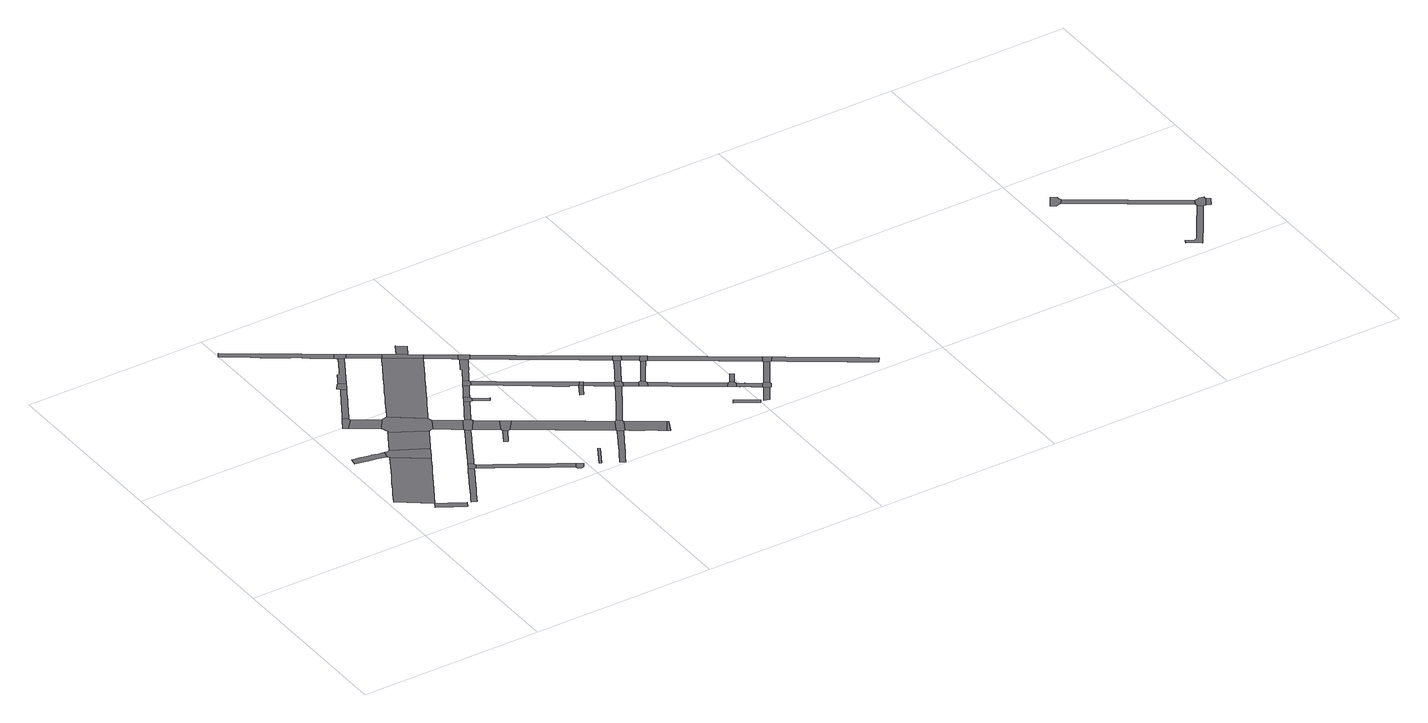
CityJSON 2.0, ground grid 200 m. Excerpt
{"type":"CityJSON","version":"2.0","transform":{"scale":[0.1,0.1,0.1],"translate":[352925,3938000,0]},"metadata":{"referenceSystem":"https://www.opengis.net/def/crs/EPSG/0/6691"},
"CityObjects":{
"road1":{"type":"Road","attributes":{"RoadStructureAttribute.sectionType":"1"},"geometry":[{"type":"MultiSurface","lod":"1","boundaries":[[[0,1,2,3,4,5,6,7,8,9]]]}]},
"road2":{"type":"Road","attributes":{"RoadStructureAttribute.sectionType":"1"},"geometry":[{"type":"MultiSurface","lod":"1","boundaries":[[[4,10,11,12,13,14,15,16,17,18,19,20,21,22,23,24,25,26,27,28,29,30]]]}]},
"road3":{"type":"Road","attributes":{"RoadStructureAttribute.sectionType":"1"},"geometry":[{"type":"MultiSurface","lod":"1","boundaries":[[[31,32,33,34,35,36,37,38,39,40,41,42,43,44,45,46]]]}]},
"road4":{"type":"Road","attributes":{"RoadStructureAttribute.sectionType":"1"},"geometry":[{"type":"MultiSurface","lod":"1","boundaries":[[[47,48,49,50,51,52,53,54,55,56,57,58,59,60,61,62,63,64,65,66,67,68]]]}]},
"road5":{"type":"Road","geometry":[{"type":"MultiSurface","lod":"1","boundaries":[[[69,70,71,72,73,74,75]]]}]},
"road6":{"type":"Road","geometry":[{"type":"MultiSurface","lod":"1","boundaries":[[[20,19,76,77,78,79,80,31,46]]]}]},
"road7":{"type":"Road","attributes":{"RoadStructureAttribute.sectionType":"1"},"geometry":[{"type":"MultiSurface","lod":"1","boundaries":[[[74,81,82,83,84,85,86,87,88,89,90,91,75]]]}]},
"road8":{"type":"Road","attributes":{"RoadStructureAttribute.sectionType":"1"},"geometry":[{"type":"MultiSurface","lod":"1","boundaries":[[[92,93,94,95,96,97,79,78,98,99,100,101,102,103,104]]]}]},
"road9":{"type":"Road","geometry":[{"type":"MultiSurface","lod":"1","boundaries":[[[105,55,54,106,107,108,109]]]}]},
"road10":{"type":"Road","attributes":{"RoadStructureAttribute.sectionType":"1"},"geometry":[{"type":"MultiSurface","lod":"1","boundaries":[[[110,111,112,113,114,115,116,117,70,69,118,119,120,121,122,123,124,125,126]]]}]},
"road11":{"type":"Road","geometry":[{"type":"MultiSurface","lod":"1","boundaries":[[[127,128,88,87,129,130,104,103,131,132]]]}]},
"road12":{"type":"Road","attributes":{"RoadStructureAttribute.sectionType":"1"},"geometry":[{"type":"MultiSurface","lod":"1","boundaries":[[[133,134,135,136,137,138,139,140,141,142,143,144,145,146,147,148,149,150,151,152,153,154,155,156,157,158,159,160,161,162,163,164,165]]]}]},
"road13":{"type":"Road","geometry":[{"type":"MultiSurface","lod":"1","boundaries":[[[166,167,168,169,170,171,172,110,126]]]}]},
"road14":{"type":"Road","attributes":{"RoadStructureAttribute.sectionType":"1"},"geometry":[{"type":"MultiSurface","lod":"1","boundaries":[[[108,173,174,175,176,177,178,179,180,181,182,183,184,109]]]}]},
"road15":{"type":"Road","attributes":{"RoadStructureAttribute.sectionType":"1"},"geometry":[{"type":"MultiSurface","lod":"1","boundaries":[[[185,186,187,188,189,190,191,192,193,194,195,196,197,198,199,200,201,202,203,204,205,206,207,208,209,210,107,106]]]}]},
"road16":{"type":"Road","attributes":{"RoadStructureAttribute.sectionType":"1"},"geometry":[{"type":"MultiSurface","lod":"1","boundaries":[[[131,211,212,213,214,215,216,217,132]]]}]},
"road17":{"type":"Road","attributes":{"RoadStructureAttribute.sectionType":"1"},"geometry":[{"type":"MultiSurface","lod":"1","boundaries":[[[168,218,219,220,221,222,223,224,225,226,227,228,229,230,231,232,233,234,169]]]}]},
"road18":{"type":"Road","geometry":[{"type":"MultiSurface","lod":"1","boundaries":[[[178,235,236,237,238,216,215,179]]]}]},
"road19":{"type":"Road","attributes":{"RoadStructureAttribute.sectionType":"1"},"geometry":[{"type":"MultiSurface","lod":"1","boundaries":[[[239,240,241,242]]]}]},
"road20":{"type":"Road","attributes":{"RoadStructureAttribute.sectionType":"1"},"geometry":[{"type":"MultiSurface","lod":"1","boundaries":[[[243,244,245,246,247,248,249,250,251,252,253,254,255,256,257,258,259,260,261,262,263,264,265,266,128,127,267,268,269,270,271,272,273,274,275,276,277,278,279,280,281,282]]]}]},
"road21":{"type":"Road","geometry":[{"type":"MultiSurface","lod":"1","boundaries":[[[283,284,285,286,155,154,287,288,225,224]]]}]},
"road22":{"type":"Road","attributes":{"RoadStructureAttribute.sectionType":"1"},"geometry":[{"type":"MultiSurface","lod":"1","boundaries":[[[235,289,290,291,292,293,294,236]]]}]},
"road23":{"type":"Road","geometry":[{"type":"MultiSurface","lod":"1","boundaries":[[[295,197,196,296,297,298,299]]]}]},
"road24":{"type":"Road","attributes":{"RoadStructureAttribute.sectionType":"1"},"geometry":[{"type":"MultiSurface","lod":"1","boundaries":[[[237,300,301,302,303,304,305,306,307,308,238]]]}]},
"road25":{"type":"Road","geometry":[{"type":"MultiSurface","lod":"1","boundaries":[[[241,309,310,311,312,292,291,242]]]}]},
"road26":{"type":"Road","attributes":{"RoadStructureAttribute.sectionType":"1"},"geometry":[{"type":"MultiSurface","lod":"1","boundaries":[[[313,314,315,316,284,283,317,318,319,243]]]}]},
"road27":{"type":"Road","geometry":[{"type":"MultiSurface","lod":"1","boundaries":[[[320,321,322,323,324,325,304,303,326]]]}]},
"road28":{"type":"Road","geometry":[{"type":"MultiSurface","lod":"1","boundaries":[[[327,328,320,326]]]}]},
"road29":{"type":"Road","attributes":{"RoadStructureAttribute.sectionType":"1"},"geometry":[{"type":"MultiSurface","lod":"1","boundaries":[[[329,330,331,332]]]}]},
"road30":{"type":"Road","attributes":{"RoadStructureAttribute.sectionType":"1"},"geometry":[{"type":"MultiSurface","lod":"1","boundaries":[[[333,334,335,336,322,321,337,338,339,340,341,342]]]}]},
"road31":{"type":"Road","geometry":[{"type":"MultiSurface","lod":"1","boundaries":[[[343,344,345,346,347,348,313,243,282]]]}]},
"road32":{"type":"Road","geometry":[{"type":"MultiSurface","lod":"1","boundaries":[[[349,342,341,350,351,352,353]]]}]},
"road33":{"type":"Road","attributes":{"RoadStructureAttribute.sectionType":"1"},"geometry":[{"type":"MultiSurface","lod":"1","boundaries":[[[354,355,346,345]]]}]},
"road34":{"type":"Road","attributes":{"RoadStructureAttribute.sectionType":"1"},"geometry":[{"type":"MultiSurface","lod":"1","boundaries":[[[309,356,357,358,359,360,361,362,363,364,365,366,367,368,369,370,371,372,373,374,375,376,377,378,379,380,381,382,383,384,385,386,387,310]]]}]},
"road35":{"type":"Road","attributes":{"RoadStructureAttribute.sectionType":"1"},"geometry":[{"type":"MultiSurface","lod":"1","boundaries":[[[388,389,390,391,392,393,394,395,396,397,398,399,400,401,402,403,404,405,406]]]}]},
"road36":{"type":"Road","attributes":{"RoadStructureAttribute.sectionType":"1"},"geometry":[{"type":"MultiSurface","lod":"1","boundaries":[[[407,408,409,410,411,412,413,414,415,416,353,352,417,418,419,420,421,422]]]}]},
"road37":{"type":"Road","attributes":{"RoadStructureAttribute.sectionType":"1"},"geometry":[{"type":"MultiSurface","lod":"1","boundaries":[[[423,424,425,426,427,428,429,430,431,432,343,282]]]}]},
"road38":{"type":"Road","geometry":[{"type":"MultiSurface","lod":"1","boundaries":[[[422,421,433,434,428,427]]]}]},
"road39":{"type":"Road","attributes":{"RoadStructureAttribute.sectionType":"1"},"geometry":[{"type":"MultiSurface","lod":"1","boundaries":[[[435,436,437,438,439,440,441,442,443,444,445,446,447,448,449,450,451,452,351,350,453,454,455,456,457,458,459,460,461,462,463,464,465,466,467,468,469,470]]]}]},
"road40":{"type":"Road","geometry":[{"type":"MultiSurface","lod":"1","boundaries":[[[405,471,472,473,474,368,367,406]]]}]},
"road41":{"type":"Road","attributes":{"RoadStructureAttribute.sectionType":"1"},"geometry":[{"type":"MultiSurface","lod":"1","boundaries":[[[475,476,477,478,479,472,471,480,481,482,483,484,485,486,487,488,489,490,491]]]}]},
"road42":{"type":"Road","geometry":[{"type":"MultiSurface","lod":"1","boundaries":[[[469,492,493,494,495,496]]]}]},
"road43":{"type":"Road","attributes":{"RoadStructureAttribute.sectionType":"1"},"geometry":[{"type":"MultiSurface","lod":"1","boundaries":[[[473,497,498,499,500,501,502,503,504,505,506,507,508,509,510,511,512,513,514,515,516,474]]]}]},
"road44":{"type":"Road","geometry":[{"type":"MultiSurface","lod":"1","boundaries":[[[490,517,518,491]]]}]},
"road45":{"type":"Road","geometry":[{"type":"MultiSurface","lod":"1","boundaries":[[[469,496,519,470]]]}]},
"road46":{"type":"Road","attributes":{"RoadStructureAttribute.sectionType":"1"},"geometry":[{"type":"MultiSurface","lod":"1","boundaries":[[[520,521,522,523,524,525,526,527,528,434,433,529,530,531,532,533,534,535,536,537,538,539,540,541,542,543,544,545,546,547,548,549,550,551,552,553,554,555]]]}]},
"road47":{"type":"Road","attributes":{"RoadStructureAttribute.sectionType":"1"},"geometry":[{"type":"MultiSurface","lod":"1","boundaries":[[[556,557,558,559,560,561,562,563,564,565,519,496]]]}]},
"road48":{"type":"Road","geometry":[{"type":"MultiSurface","lod":"1","boundaries":[[[566,567,568,560,559,507,506,569]]]}]},
"road49":{"type":"Road","attributes":{"RoadStructureAttribute.sectionType":"1"},"geometry":[{"type":"MultiSurface","lod":"1","boundaries":[[[570,571,572,573,574,566,569]]]}]},
"road50":{"type":"Road","geometry":[{"type":"MultiSurface","lod":"1","boundaries":[[[575,573,572,576,577,578,579,580]]]}]},
"road51":{"type":"Road","attributes":{"RoadStructureAttribute.sectionType":"1"},"geometry":[{"type":"MultiSurface","lod":"1","boundaries":[[[581,582,583,584,585,586,587,588,589,590,591,592,593,594,595,568,567]]]}]},
"road52":{"type":"Road","attributes":{"RoadStructureAttribute.sectionType":"1"},"geometry":[{"type":"MultiSurface","lod":"1","boundaries":[[[596,597,598,599,600,601,575,580]]]}]},
"road53":{"type":"Road","geometry":[{"type":"MultiSurface","lod":"1","boundaries":[[[554,589,588,602,603,555]]]}]},
"road54":{"type":"Road","attributes":{"RoadStructureAttribute.sectionType":"1"},"geometry":[{"type":"MultiSurface","lod":"1","boundaries":[[[604,605,606,607,603,602]]]}]},
"road55":{"type":"Road","attributes":{"RoadStructureAttribute.sectionType":"1"},"geometry":[{"type":"MultiSurface","lod":"1","boundaries":[[[608,609,610,611,612,613,614,615,616,617,618,619,620,579,578,621,622,623,624,625,626,627,628,629,630,631,632,633,634,635,636,637,638]]]}]},
"road56":{"type":"Road","geometry":[{"type":"MultiSurface","lod":"1","boundaries":[[[598,639,640,641,607,606,599]]]}]},
"road57":{"type":"Road","attributes":{"RoadStructureAttribute.sectionType":"1"},"geometry":[{"type":"MultiSurface","lod":"1","boundaries":[[[642,643,644,645]]]}]},
"road58":{"type":"Road","geometry":[{"type":"MultiSurface","lod":"1","boundaries":[[[646,647,608,638,648,649,650]]]}]},
"road59":{"type":"Road","attributes":{"RoadStructureAttribute.sectionType":"1"},"geometry":[{"type":"MultiSurface","lod":"1","boundaries":[[[651,652,646,650]]]}]},
"road60":{"type":"Road","attributes":{"RoadStructureAttribute.sectionType":"1"},"geometry":[{"type":"MultiSurface","lod":"1","boundaries":[[[653,654,655,656,657,658,659,660,661]]]}]},
"road61":{"type":"Road","attributes":{"RoadStructureAttribute.sectionType":"1"},"geometry":[{"type":"MultiSurface","lod":"1","boundaries":[[[662,663,664,665,649,648,666,667,668,669,670]]]}]},
"road62":{"type":"Road","attributes":{"RoadStructureAttribute.sectionType":"1"},"geometry":[{"type":"MultiSurface","lod":"1","boundaries":[[[671,672,673,674,675,676,640,639,677,678,679,680,681,682,683,684,685,686,687,688]]]}]},
"road63":{"type":"Road","geometry":[{"type":"MultiSurface","lod":"1","boundaries":[[[689,690,691,692,662,670,653,661]]]}]},
"road64":{"type":"Road","attributes":{"RoadStructureAttribute.sectionType":"1"},"geometry":[{"type":"MultiSurface","lod":"1","boundaries":[[[691,693,694,695,696,697,698,699,700,701,702,703,704,692]]]}]},
"road65":{"type":"Road","geometry":[{"type":"MultiSurface","lod":"1","boundaries":[[[687,699,698,705,706,707,708,688]]]}]},
"road66":{"type":"Road","attributes":{"RoadStructureAttribute.sectionType":"1"},"geometry":[{"type":"MultiSurface","lod":"1","boundaries":[[[709,710,711,712,713,714,715,716,717,706,705,718,719,720,721,722,723,724,725,726,727,728,729,730,731,732,733,734]]]}]},
"road67":{"type":"Road","geometry":[{"type":"MultiSurface","lod":"1","boundaries":[[[735,736,737,738,739,740,741,742,743,744,745,746,747,748,749,750,751,752,753,754,755,756]]]}]},
"road68":{"type":"Road","attributes":{"RoadStructureAttribute.sectionType":"1"},"geometry":[{"type":"MultiSurface","lod":"1","boundaries":[[[757,758,759,760,761,762,763,764,765,766,767,768,769,770,771,772,773,774,739,738]]]}]},
"road69":{"type":"Road","attributes":{"RoadStructureAttribute.sectionType":"1"},"geometry":[{"type":"MultiSurface","lod":"1","boundaries":[[[775,776,777,778,779,780,781,782,783,784,785,786]]]}]},
"road70":{"type":"Road","geometry":[{"type":"MultiSurface","lod":"1","boundaries":[[[787,788,789,790,791,792,793,794,795,796,797,798,799,800,801,802,803,804,805,806,807,808,809,810,811,764,763,775,786]]]}]},
"road71":{"type":"Road","attributes":{"RoadStructureAttribute.sectionType":"1"},"geometry":[{"type":"MultiSurface","lod":"1","boundaries":[[[787,812,813,814,815,788]]]}]}
},
"vertices":[
[530,327,0],[529,328,0],[527,329,0],[497,347,0],[383,413,0],[348,356,0],[495,269,0],[499,266,0],[621,195,0],[656,254,0],
[445,520,0],[502,616,0],[575,740,0],[609,798,0],[670,903,0],[678,917,0],[695,945,0],[747,1032,0],[761,1057,0],[779,1089,0],[451,1320,0],[333,1118,0],[284,1034,0],[269,1009,0],[234,951,0],[191,877,0],[182,860,0],[144,797,0],[129,772,0],[97,717,0],[59,653,0],
[453,1426,0],[394,1437,0],[325,1451,0],[322,1451,0],[317,1452,0],[245,1466,0],[218,1471,0],[116,1491,0],[101,1412,0],[242,1385,0],[247,1384,0],[279,1378,0],[289,1376,0],[301,1374,0],[352,1364,0],[437,1347,0],
[776,267,0],[820,344,0],[843,382,0],[851,395,0],[853,399,0],[937,543,0],[1005,660,0],[1032,706,0],[980,736,0],[967,715,0],[961,705,0],[916,626,0],[885,574,0],[881,567,0],[862,534,0],[823,466,0],[818,458,0],[791,412,0],[751,344,0],[725,300,0],[695,248,0],[747,217,0],
[478,2099,0],[428,2133,0],[419,2122,0],[339,1994,0],[377,1970,0],[387,1964,0],[483,2080,0],
[801,1124,0],[847,1204,0],[867,1239,0],[513,1426,0],[494,1418,0],
[446,1924,0],[510,1881,0],[554,1852,0],[577,1837,0],[581,1835,0],[619,1809,0],[654,1786,0],[739,1910,0],[642,1975,0],[630,1983,0],[543,2041,0],
[647,1652,0],[612,1595,0],[610,1592,0],[585,1550,0],[574,1530,0],[564,1514,0],[895,1287,0],[937,1357,0],[967,1409,0],[983,1437,0],[1011,1484,0],[1019,1498,0],[673,1698,0],
[1003,775,0],[1051,711,0],[1081,763,0],[1076,783,0],[1024,813,0],
[687,2566,0],[658,2517,0],[606,2431,0],[596,2413,0],[593,2408,0],[514,2277,0],[509,2267,0],[470,2202,0],[560,2236,0],[577,2264,0],[583,2275,0],[631,2354,0],[648,2382,0],[673,2425,0],[715,2496,0],[718,2501,0],[738,2535,0],
[1129,1687,0],[809,1932,0],[680,1708,0],[676,1702,0],[1068,1509,0],[1143,1639,0],
[101,3626,0],[137,3602,0],[193,3565,0],[264,3518,0],[331,3473,0],[342,3465,0],[337,3457,0],[378,3429,0],[430,3395,0],[466,3371,0],[501,3347,0],[545,3318,0],[570,3301,0],[580,3295,0],[585,3303,0],[677,3242,0],[680,3241,0],[674,3232,0],[741,3187,0],[762,3173,0],[775,3164,0],[929,3062,0],[968,3121,0],[874,3183,0],[862,3191,0],[703,3297,0],[631,3346,0],[537,3408,0],[503,3431,0],[379,3514,0],[205,3629,0],[32,3744,0],[1,3693,0],
[761,2571,0],[781,2606,0],[792,2626,0],[723,2666,0],[710,2663,0],[665,2597,0],[683,2585,0],
[1099,821,0],[1147,905,0],[1177,956,0],[1278,1130,0],[1296,1160,0],[1369,1289,0],[1321,1325,0],[1232,1171,0],[1226,1161,0],[1125,987,0],[1103,947,0],[1037,835,0],
[1173,636,0],[1208,614,0],[1372,513,0],[1402,495,0],[1501,434,0],[1539,411,0],[1558,399,0],[1607,367,0],[1662,334,0],[1723,297,0],[1727,295,0],[1878,202,0],[1910,253,0],[1872,276,0],[1780,332,0],[1768,340,0],[1758,346,0],[1756,347,0],[1588,451,0],[1586,452,0],[1467,525,0],[1434,546,0],[1327,612,0],[1238,666,0],[1230,672,0],[1229,673,0],
[1144,1458,0],[1186,1431,0],[1201,1421,0],[1222,1406,0],[1315,1345,0],[1394,1472,0],[1262,1560,0],
[799,2637,0],[806,2649,0],[837,2702,0],[904,2817,0],[906,2820,0],[955,2903,0],[1012,3001,0],[958,3028,0],[854,2850,0],[853,2849,0],[832,2813,0],[820,2793,0],[803,2803,0],[789,2779,0],[777,2759,0],[730,2679,0],[728,2675,0],
[1391,1296,0],[1475,1419,0],[1470,1450,0],[1414,1471,0],
[1533,953,0],[1572,931,0],[1664,1088,0],[1627,1114,0],
[1325,2815,0],[1301,2773,0],[1274,2727,0],[1238,2666,0],[1222,2638,0],[1211,2619,0],[1169,2547,0],[1152,2517,0],[1107,2440,0],[1084,2402,0],[1053,2349,0],[1053,2348,0],[1043,2331,0],[1033,2315,0],[1003,2262,0],[982,2227,0],[965,2197,0],[953,2178,0],[925,2131,0],[924,2129,0],[910,2104,0],[889,2069,0],[874,2042,0],[814,1941,0],[1161,1740,0],[1207,1817,0],[1255,1900,0],[1293,1963,0],[1294,1966,0],[1378,2110,0],[1387,2124,0],[1388,2126,0],[1404,2153,0],[1474,2273,0],[1516,2344,0],[1549,2401,0],[1564,2427,0],[1566,2429,0],[1603,2492,0],[1658,2589,0],
[1032,3006,0],[1064,3057,0],[1034,3076,0],[992,3105,0],[926,3058,0],[956,3037,0],
[1537,1198,0],[1553,1187,0],[1620,1142,0],[1689,1278,0],[1636,1313,0],[1478,1418,0],
[1929,241,0],[1883,173,0],[1920,156,0],[1945,161,0],[1977,212,0],
[1562,1598,0],[1577,1622,0],[1608,1674,0],[1628,1706,0],[1577,1737,0],[1511,1630,0],[1508,1625,0],[1458,1544,0],[1416,1475,0],
[1692,1095,0],[1788,1212,0],[1760,1231,0],[1722,1255,0],
[1359,2866,0],[1357,2867,0],[1215,2958,0],[1081,3046,0],[1176,2912,0],[1182,2908,0],[1189,2903,0],
[1678,1747,0],[1671,1777,0],[1619,1808,0],[1598,1773,0],[1595,1768,0],[1591,1760,0],[1657,1713,0],
[1808,1622,0],[1829,1656,0],
[2126,119,0],[2252,343,0],[2233,353,0],[2108,131,0],
[1694,1929,0],[1693,1928,0],[1666,1885,0],[1620,1809,0],[1672,1778,0],[1709,1839,0],[1721,1859,0],[1743,1895,0],[1774,1945,0],[1723,1978,0],
[1693,2641,0],[1690,2644,0],[1571,2724,0],[1476,2787,0],[1392,2843,0],[1381,2851,0],
[1746,2015,0],[1793,1949,0],[1825,2001,0],[1821,2021,0],[1770,2053,0],
[1644,2848,0],[1550,2915,0],
[1731,1069,0],[1894,961,0],[1972,910,0],[2068,846,0],[2090,831,0],[2280,706,0],[2308,687,0],[2414,618,0],[2448,595,0],[2482,573,0],[2495,564,0],[2554,523,0],[2627,657,0],[2579,689,0],[2534,718,0],[2516,730,0],[2434,784,0],[2389,815,0],[2350,840,0],[2333,851,0],[2266,896,0],[2250,906,0],[2245,910,0],[2173,957,0],[2105,1002,0],[2078,1019,0],[2066,1028,0],[2061,1031,0],[2051,1037,0],[1979,1085,0],[1955,1101,0],[1878,1152,0],
[2505,415,0],[2470,356,0],[2466,348,0],[2451,324,0],[2420,270,0],[2419,268,0],[2378,197,0],[2362,169,0],[2285,38,0],[2334,9,0],[2377,82,0],[2406,132,0],[2430,167,0],[2466,229,0],[2471,238,0],[2519,323,0],[2523,326,0],[2608,472,0],[2558,505,0],
[1862,2239,0],[1855,2228,0],[1873,2218,0],[1872,2217,0],[1865,2206,0],[1861,2200,0],[1826,2144,0],[1796,2094,0],[1779,2068,0],[1779,2067,0],[1885,2124,0],[1911,2167,0],[1916,2174,0],[1974,2269,0],[2013,2331,0],[1942,2369,0],
[1816,2480,0],[1821,2477,0],[1891,2430,0],[1896,2427,0],[1935,2400,0],[1974,2455,0],[1947,2474,0],[1924,2490,0],[1780,2582,0],[1713,2628,0],
[2033,2334,0],[2071,2388,0],
[2656,1450,0],[2610,1480,0],[2514,1544,0],[2497,1555,0],[2424,1604,0],[2406,1616,0],[2336,1662,0],[2319,1674,0],[2310,1679,0],[2263,1711,0],[2191,1758,0],[2167,1774,0],[2117,1807,0],[2043,1856,0],[2032,1864,0],[1989,1892,0],[1942,1923,0],[1915,1942,0],[1956,1842,0],[2064,1770,0],[2070,1766,0],[2131,1726,0],[2134,1724,0],[2220,1667,0],[2297,1616,0],[2290,1605,0],[2296,1601,0],[2368,1553,0],[2456,1494,0],[2577,1414,0],[2585,1409,0],[2592,1420,0],[2596,1418,0],[2623,1400,0],[2672,1367,0],[2707,1416,0],
[2626,475,0],[2700,607,0],[2695,629,0],[2647,660,0],
[2992,415,0],[2978,426,0],[2792,548,0],[2788,550,0],[2766,564,0],[2664,449,0],[2700,426,0],[2735,402,0],[2786,370,0],[2845,333,0],[2866,319,0],[2874,314,0],[2902,294,0],[2909,289,0],[2930,275,0],[2965,252,0],[3050,377,0],
[2632,1300,0],[2591,1230,0],[2625,1210,0],[2679,1300,0],[2706,1345,0],
[2790,774,0],[2802,794,0],[2853,874,0],[2869,898,0],[2876,910,0],[2890,932,0],[2898,945,0],[2954,1033,0],[2959,1041,0],[3012,1125,0],[2961,1159,0],[2919,1088,0],[2863,1000,0],[2847,977,0],[2817,927,0],[2804,906,0],[2792,888,0],[2758,836,0],[2752,826,0],[2711,761,0],
[2998,230,0],[3063,369,0],
[2739,1395,0],
[3129,1687,0],[2953,1803,0],[2804,1898,0],[2785,1910,0],[2782,1912,0],[2615,2019,0],[2444,2142,0],[2278,2251,0],[2114,2358,0],[2105,2285,0],[2124,2273,0],[2195,2227,0],[2209,2217,0],[2224,2207,0],[2312,2149,0],[2330,2137,0],[2340,2130,0],[2359,2117,0],[2413,2082,0],[2527,2005,0],[2577,1972,0],[2593,1961,0],[2646,1926,0],[2687,1897,0],[2714,1880,0],[2720,1876,0],[2752,1854,0],[2803,1820,0],[2830,1803,0],[2835,1798,0],[2925,1738,0],[3003,1686,0],[3020,1674,0],[3085,1633,0],[3187,1562,0],[3227,1623,0],
[2772,1301,0],[2796,1284,0],[2798,1283,0],[2957,1178,0],[2987,1231,0],[2881,1301,0],[2879,1303,0],[2805,1351,0],[2797,1356,0],[2792,1359,0],
[3061,1181,0],[3057,1201,0],[3007,1235,0],[3031,1129,0],
[3066,1107,0],[3098,1086,0],[3158,1046,0],[3186,1099,0],[3130,1136,0],
[3218,1105,0],[3161,1044,0],[3190,1023,0],[3232,997,0],[3257,1052,0],[3253,1078,0],
[3093,1261,0],[3118,1303,0],[3134,1329,0],[3149,1355,0],[3151,1357,0],[3174,1395,0],[3212,1459,0],[3241,1509,0],[3192,1543,0],[3136,1450,0],[3105,1397,0],[3101,1391,0],[3097,1386,0],[3071,1340,0],[3048,1303,0],
[3276,1113,0],[3350,1225,0],[3447,1370,0],[3406,1392,0],[3313,1249,0],[3262,1172,0],
[3261,1513,0],[3296,1577,0],
[3338,1462,0],[3390,1428,0],[3405,1418,0],[3450,1475,0],
[3908,616,0],[3902,620,0],[3867,644,0],[3839,664,0],[3716,745,0],[3684,766,0],[3562,847,0],[3532,867,0],[3512,880,0],[3420,943,0],[3386,965,0],[3331,1002,0],[3297,1025,0],[3293,955,0],[3317,938,0],[3351,915,0],[3358,910,0],[3421,869,0],[3426,865,0],[3479,830,0],[3529,797,0],[3544,788,0],[3639,724,0],[3641,723,0],[3681,696,0],[3724,668,0],[3740,657,0],[3757,646,0],[3835,593,0],[3859,579,0],[3874,568,0],
[3469,1374,0],[3510,1435,0],[3454,1473,0],
[4021,194,0],[3794,338,0],[3770,300,0],[3997,156,0],
[3938,622,0],[3922,619,0],[3945,519,0],[3979,569,0],[3973,598,0],
[4049,716,0],[4014,739,0],
[4161,359,0],[4126,304,0],[4101,267,0],[4061,206,0],[4037,171,0],[4098,154,0],[4149,232,0],[4196,304,0],[4211,325,0],
[4189,429,0],[4102,488,0],[4050,524,0],[4034,533,0],[3958,510,0],[3976,498,0],[4001,483,0],[4070,434,0],[4157,378,0],
[4295,909,0],[4124,1021,0],[3992,1111,0],[3958,1133,0],[3788,1247,0],[3622,1359,0],[3538,1328,0],[3583,1298,0],[3632,1267,0],[3748,1188,0],[3913,1079,0],[3947,1056,0],[4053,986,0],[4076,970,0],[4239,861,0],[4258,848,0],[4400,754,0],[4439,813,0],
[4230,329,0],[4262,380,0],[4258,400,0],[4208,434,0],
[4306,473,0],[4321,497,0],[4349,539,0],[4357,551,0],[4385,596,0],[4454,701,0],[4404,734,0],[4363,672,0],[4306,585,0],[4299,572,0],[4252,502,0],[4241,486,0],
[4473,705,0],[4514,764,0],[4476,790,0],[4465,796,0],
[5383,182,0],[5301,237,0],[5296,240,0],[5223,291,0],[5130,351,0],[4956,466,0],[4887,512,0],[4794,574,0],[4626,688,0],[4604,618,0],[4620,607,0],[4679,568,0],[4755,518,0],[4787,495,0],[4828,468,0],[4865,444,0],[4936,396,0],[4938,395,0],[4949,386,0],[4964,377,0],[5089,293,0],[5150,252,0],[5169,240,0],[5177,234,0],[5183,230,0],[5343,123,0],
[8235,1516,0],[8217,1490,0],[8269,1455,0],[8321,1471,0],[8365,1518,0],[8359,1525,0],[8357,1529,0],[8355,1531,0],[8355,1533,0],[8353,1538,0],[8352,1541,0],[8351,1543,0],[8351,1545,0],[8351,1548,0],[8350,1551,0],[8350,1554,0],[8351,1558,0],[8351,1563,0],[8352,1564,0],[8352,1567,0],[8353,1571,0],[8292,1609,0],
[8628,1267,0],[8867,1108,0],[9071,973,0],[9140,927,0],[9196,890,0],[9244,858,0],[9413,746,0],[9441,804,0],[9175,980,0],[9091,1036,0],[9076,1046,0],[9045,1066,0],[8902,1161,0],[8655,1326,0],[8585,1372,0],[8580,1375,0],[8557,1390,0],[8547,1397,0],
[9419,716,0],[9407,699,0],[9237,443,0],[9099,236,0],[9065,225,0],[8991,273,0],[8973,234,0],[9061,177,0],[9110,144,0],[9115,151,0],[9287,410,0],[9464,676,0],
[9493,682,0],[9552,770,0],[9550,782,0],[9554,800,0],[9505,815,0],[9498,810,0],[9495,808,0],[9491,805,0],[9489,804,0],[9486,803,0],[9485,802,0],[9481,801,0],[9479,800,0],[9476,799,0],[9474,799,0],[9470,798,0],[9467,798,0],[9465,798,0],[9463,798,0],[9460,798,0],[9458,799,0],[9456,799,0],[9453,800,0],[9449,801,0],[9446,802,0],
[9498,678,0],[9538,654,0],[9541,653,0],[9594,742,0]
]}
